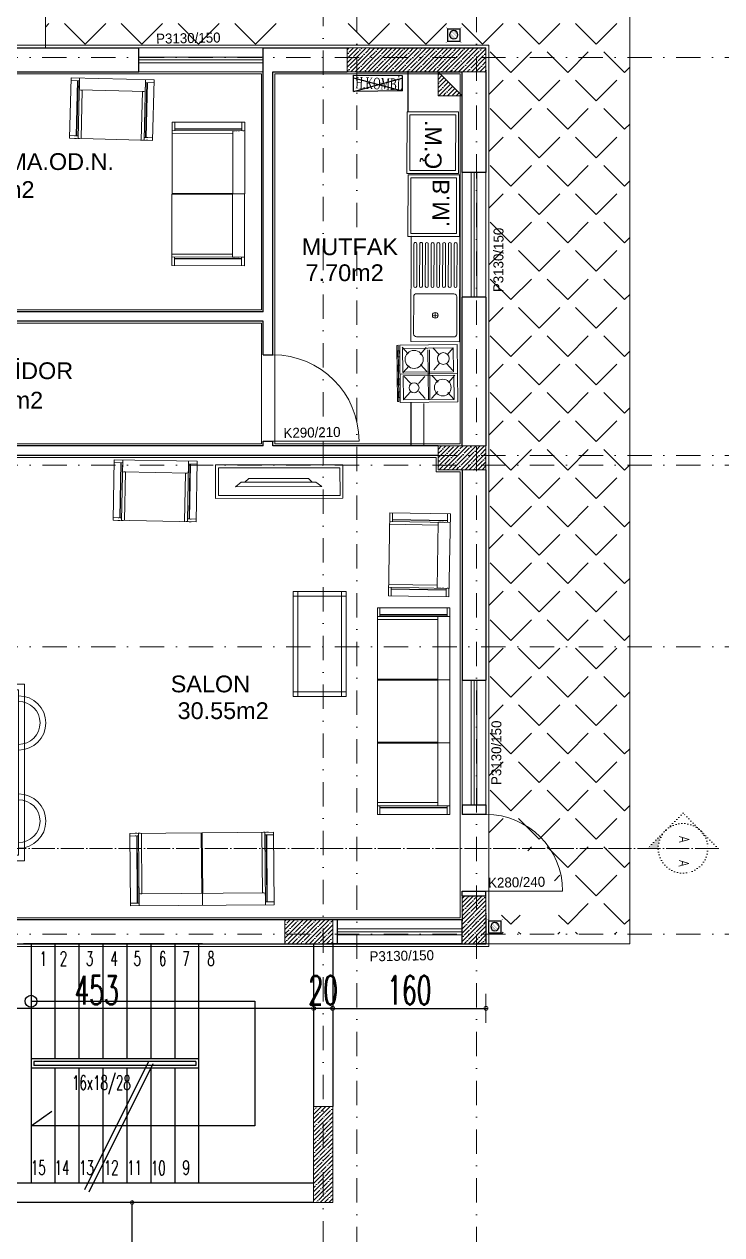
# Model space of a CAD drawing. Header units: millimetres. Extents: x -16104 to 67872, y -88009 to 12107.
# Drawn here: x 8957 to 9686, y -6873 to -5610 of the extents above; entities that cross this region are included whole.
import ezdxf
from ezdxf.enums import TextEntityAlignment as Align

# ---------------------------------------------------------------- set-up
doc = ezdxf.new("R2010")
doc.units = ezdxf.units.MM
for name, pattern in [('ACAD_ISO04W100', [30, 24, -3, 0, -3]), ('ACAD_ISO07W100', [3, 0, -3]), ('DASHDOTX2', [50.8, 25.4, -12.7, 0, -12.7])]:
    doc.linetypes.add(name, pattern=pattern)
doc.layers.get('0').update_dxf_attribs({"color": 241})
for name, color, linetype, lineweight in [('AKS', 1, 'ACAD_ISO07W100', 5), ('akslar', 144, 'Continuous', 20), ('baca', 46, 'Continuous', 5), ('bacas', 11, 'Continuous', 5), ('balkon', 6, 'Continuous', 5), ('duvar', 123, 'Continuous', 25), ('emsal&kolon', 1, 'Continuous', 5), ('kapı', 3, 'Continuous', 5), ('kolon', 1, 'Continuous', 5), ('merdiven', 4, 'Continuous', 25), ('OLCU', 54, 'Continuous', 13), ('PASEMCON', 2, 'Continuous', 9), ('pencere', 5, 'Continuous', 5), ('POZ', 36, 'Continuous', 18), ('SıVA', 40, 'Continuous', 9), ('tefriş', 30, 'Continuous', 5), ('ÖLÇÜ', 252, 'Continuous', 20)]:
    doc.layers.add(name, color=color, linetype=linetype, lineweight=lineweight)
doc.layers.add('tarama korıdor', color=33, linetype='Continuous')
doc.styles.add('DIM', font='Txttw.shx', dxfattribs={"width": 0.6})
doc.styles.add('DIMENSIONS', font='simplex', dxfattribs={"width": 0.8})
doc.styles.add('DIN', font='times.ttf', dxfattribs={"width": 0.6})
doc.styles.add('M2', font='stylu.ttf', dxfattribs={"height": 10})
doc.dimstyles.new('50', dxfattribs={"dimscale": 0, "dimtxt": 30, "dimasz": 1, "dimexe": 0, "dimexo": 2, "dimgap": 4, "dimtad": 1, "dimdec": 0, "dimzin": 0, "dimdsep": 46, "dimtxsty": 'DIM', "dimblk1": 'DOT', "dimblk2": 'DOT', "dimsah": 1, "dimcen": 1.5, "dimdle": 3, "dimse1": 1, "dimse2": 1, "dimclrd": 256, "dimclre": 9, "dimclrt": 256, "dimadec": 0, "dimazin": 0, "dimtfac": 0.24, "dimtdec": 0, "dimtix": 1, "dimtmove": 2, "dimatfit": 3, "dimldrblk": 'DOT', "dimfxl": 0, "dimtolj": 1, "dimtzin": 15, "dimarcsym": 0})
pattern_1 = [(45, (-4e-12, -17059.605), (-4.490128, 4.490128), []), (45, (4.49, -17059.605), (-4.490128, 4.490128), [7.9375, -1.5875, 0, -1.5875])]
pattern_2 = [(45, (0, -17059.605), (-4.490128, 4.490128), []), (45, (4.49, -17059.605), (-4.490128, 4.490128), [7.9375, -1.5875, 0, -1.5875])]

# ---------------------------------------------------------------- blocks, each defined once
blk = doc.blocks.new('ocak')
at = {"layer": 'tefriş', "linetype": 'Continuous'}
for p, q in [((16296.7, -4660.2), (16356.7, -4660.2)), ((16296.7, -4720.2), (16296.7, -4660.2)), ((16327.1, -4660.2), (16327.1, -4720.2)), ((16356.7, -4660.2), (16356.7, -4720.2)), ((16300.3, -4664.4), (16325.2, -4664.4)), ((16300.3, -4717.4), (16300.3, -4664.4)), ((16307.5, -4670.9), (16300.3, -4664.4)), ((16316.6, -4671.6), (16323.8, -4665.1)), ((16325.2, -4664.4), (16325.2, -4717.4)), ((16336, -4669.4), (16328.8, -4663)), ((16328.8, -4664), (16354.1, -4664)), ((16328.8, -4717), (16328.8, -4664)), ((16346.9, -4670.5), (16354.1, -4664)), ((16354.1, -4664), (16354.1, -4717)), ((16300, -4685.7), (16307.2, -4679.2)), ((16323, -4685), (16315.8, -4678.5)), ((16328.8, -4687.1), (16336, -4680.6)), ((16353, -4687.5), (16345.8, -4681)), ((16306.8, -4699), (16299.6, -4692.6)), ((16302.1, -4689.3), (16353.4, -4689.3)), ((16302.1, -4690.7), (16353.4, -4690.7)), ((16317.3, -4698.7), (16324.5, -4692.2)), ((16337.1, -4700.9), (16329.9, -4694.3)), ((16345.4, -4700.9), (16352.7, -4694.3)), ((16298.9, -4717.8), (16306.1, -4711.3)), ((16325.6, -4717.1), (16318.4, -4710.6)), ((16329.6, -4716), (16336.8, -4709.5)), ((16353, -4716), (16345.8, -4709.5)), ((16356.7, -4720.2), (16296.7, -4720.2)), ((16297, -4721.7), (16297, -4723.2)), ((16355.5, -4721.7), (16297, -4721.7)), ((16297, -4723.2), (16355.5, -4723.2)), ((16325.2, -4717.4), (16300.3, -4717.4)), ((16308.9, -4720.3), (16302.8, -4720.3)), ((16302.8, -4720.3), (16302.8, -4722.5)), ((16302.8, -4722.5), (16308.9, -4722.5)), ((16308.9, -4722.5), (16308.9, -4720.3)), ((16317.6, -4720.3), (16317.6, -4722.5)), ((16323.8, -4720.3), (16317.6, -4720.3)), ((16317.6, -4722.5), (16323.8, -4722.5)), ((16323.8, -4722.5), (16323.8, -4720.3)), ((16354.1, -4717), (16328.8, -4717)), ((16338.2, -4720.6), (16332.1, -4720.6)), ((16332.1, -4720.6), (16332.1, -4722.8)), ((16332.1, -4722.8), (16338.2, -4722.8)), ((16338.2, -4722.8), (16338.2, -4720.6)), ((16345.4, -4720.3), (16345.4, -4722.5)), ((16351.5, -4720.3), (16345.4, -4720.3)), ((16345.4, -4722.5), (16351.5, -4722.5)), ((16351.5, -4722.5), (16351.5, -4720.3)), ((16355.5, -4723.2), (16355.5, -4721.7))]:
    blk.add_line(p, q, dxfattribs=at).dxf.unprotected_set("ltscale", 0)
for centre, radius in [((16311.3, -4674.8), 6.15), ((16341.6, -4675.7), 8.68), ((16311.9, -4705.3), 9.47), ((16341.5, -4705.7), 5.22)]:
    blk.add_circle(centre, radius, dxfattribs=at).dxf.unprotected_set("ltscale", 0)
blk = doc.blocks.new('öu')
at = {"layer": 'tefriş'}
for points in [[(2091, -468.9), (2091, -404.7), (2037.2, -404.7), (2037.2, -468.9)], [(2088, -465.9), (2088, -407.7), (2040.2, -407.7), (2040.2, -465.9)]]:
    blk.add_lwpolyline(points, close=True, dxfattribs=at)
at = {"layer": 'tefriş', "insert": (2047.9, -459.4), "char_height": 17.5, "width": 1076.841, "attachment_point": 9, "rotation": 270}
blk.add_mtext('{\\fArial|b0|i0|c162|p34;B.M.}', dxfattribs=at)
blk = doc.blocks.new('nb')
at = {"layer": 'tefriş'}
for points in [[(2093.6, -356.3), (2093.6, -292.1), (2039.8, -292.1), (2039.8, -356.3)], [(2090.6, -353.3), (2090.6, -295.1), (2042.8, -295.1), (2042.8, -353.3)]]:
    blk.add_lwpolyline(points, close=True, dxfattribs=at)
at = {"layer": 'tefriş', "insert": (2053, -348), "char_height": 17.5, "width": 1076.841, "attachment_point": 9, "rotation": 270}
blk.add_mtext('{\\fArial|b0|i0|c162|p34;Ç.M.}', dxfattribs=at)
blk = doc.blocks.new('new block')
at = {"layer": 'tefriş'}
for p, q in [((1269.9, 5670.3), (1379.9, 5670.3)), ((1269.9, 5619.3), (1269.9, 5670.3)), ((1274.9, 5625.3), (1274.9, 5664.3)), ((1277.9, 5667.3), (1316.9, 5667.3)), ((1319.9, 5664.3), (1319.9, 5625.3)), ((1327.9, 5667.3), (1371.9, 5667.3)), ((1327.9, 5664.3), (1371.9, 5664.3)), ((1327.9, 5661.3), (1371.9, 5661.3)), ((1379.9, 5670.3), (1379.9, 5619.3)), ((1327.9, 5658.3), (1371.9, 5658.3)), ((1327.9, 5655.3), (1371.9, 5655.3)), ((1327.9, 5652.3), (1371.9, 5652.3)), ((1327.9, 5649.3), (1371.9, 5649.3)), ((1294.4, 5644.8), (1300.4, 5644.8)), ((1297.4, 5647.8), (1297.4, 5641.8)), ((1327.9, 5646.3), (1371.9, 5646.3)), ((1327.9, 5643.3), (1371.9, 5643.3)), ((1327.9, 5640.3), (1371.9, 5640.3)), ((1327.9, 5637.3), (1371.9, 5637.3)), ((1327.9, 5634.3), (1371.9, 5634.3)), ((1327.9, 5631.3), (1371.9, 5631.3)), ((1327.9, 5628.3), (1371.9, 5628.3)), ((1327.9, 5625.3), (1371.9, 5625.3)), ((1379.9, 5619.3), (1269.9, 5619.3)), ((1316.9, 5622.3), (1277.9, 5622.3)), ((1327.9, 5622.3), (1371.9, 5622.3))]:
    blk.add_line(p, q, dxfattribs=at)
blk.add_circle((1297.4, 5644.8), 3, dxfattribs=at)
for centre, radius, start, end in [((1277.9, 5664.3), 3, 90, 180), ((1316.9, 5664.3), 3, 0, 90), ((1327.9, 5665.8), 1.5, 90, 270), ((1327.9, 5659.8), 1.5, 90, 270), ((1371.9, 5665.8), 1.5, 270, 90), ((1371.9, 5659.8), 1.5, 270, 90), ((1327.9, 5653.8), 1.5, 90, 270), ((1327.9, 5647.8), 1.5, 90, 270), ((1371.9, 5653.8), 1.5, 270, 90), ((1371.9, 5647.8), 1.5, 270, 90), ((1327.9, 5641.8), 1.5, 90, 270), ((1327.9, 5635.8), 1.5, 90, 270), ((1371.9, 5641.8), 1.5, 270, 90), ((1371.9, 5635.8), 1.5, 270, 90), ((1277.9, 5625.3), 3, 180, 270), ((1316.9, 5625.3), 3, 270, 0), ((1327.9, 5629.8), 1.5, 90, 270), ((1327.9, 5623.8), 1.5, 90, 270), ((1371.9, 5629.8), 1.5, 270, 90), ((1371.9, 5623.8), 1.5, 270, 90)]:
    blk.add_arc(centre, radius, start, end, dxfattribs=at)
blk = doc.blocks.new('sec')
at = {"layer": 'bacas'}
for p, q in [((9731.1, -593.6), (9731.1, -669.3)), ((9731.1, -593.6), (9946.7, -593.6)), ((9731.1, -593.6), (9731.1, -669.3)), ((9736.4, -593.6), (9738.4, -593.6)), ((9736.4, -593.6), (9738.4, -593.6)), ((9739.6, -593.6), (9741.6, -593.6)), ((9739.6, -593.6), (9741.6, -593.6)), ((9740.1, -593.6), (9740.1, -669.3)), ((9740.4, -593.6), (9740.1, -593.6)), ((9740.1, -593.6), (9740.1, -669.3)), ((9740.4, -593.6), (9740.1, -593.6)), ((9743.1, -656.8), (9743.1, -593.6)), ((9743.1, -656.8), (9743.1, -593.6)), ((9797, -593.6), (9946.7, -593.6)), ((9805.6, -593.6), (9805.6, -656.8)), ((9805.6, -593.6), (9805.6, -656.8)), ((9806.1, -669.3), (9806.1, -593.6)), ((9806.1, -669.3), (9806.1, -593.6)), ((9806.6, -593.6), (9806.6, -656.8)), ((9806.6, -593.6), (9806.6, -656.8)), ((9872.4, -593.6), (9870.4, -593.6)), ((9872.4, -593.6), (9870.4, -593.6)), ((9871.2, -593.6), (9871.2, -656.8)), ((9871.6, -593.6), (9871.9, -593.6)), ((9871.6, -593.6), (9871.9, -593.6)), ((9871.9, -593.6), (9871.9, -669.3)), ((9872.2, -593.6), (9872.2, -656.8)), ((9875.6, -593.6), (9873.6, -593.6)), ((9875.6, -593.6), (9873.6, -593.6)), ((9934.3, -656.8), (9934.3, -593.6)), ((9937.8, -593.6), (9937.8, -669.3)), ((9946.8, -593.6), (9946.8, -669.3)), ((9946.8, -593.6), (9946.8, -669.3)), ((9740.1, -596.3), (9731.1, -596.3)), ((9740.1, -596.3), (9731.1, -596.3)), ((9737.1, -596.3), (9736.4, -596.3)), ((9737.1, -596.3), (9736.4, -596.3)), ((9738.1, -666.3), (9738.1, -596.3)), ((9738.1, -596.3), (9739.6, -596.3)), ((9738.1, -666.3), (9738.1, -596.3)), ((9738.1, -596.3), (9739.6, -596.3)), ((9738.4, -596.3), (9738.6, -596.3)), ((9738.4, -596.3), (9738.6, -596.3)), ((9738.6, -596.3), (9738.6, -666.3)), ((9738.6, -596.3), (9738.6, -666.3)), ((9937.7, -596.3), (9946.7, -596.3)), ((9937.7, -596.3), (9946.7, -596.3)), ((9939.3, -596.3), (9939.3, -666.3)), ((9939.3, -596.3), (9939.3, -666.3)), ((9939.8, -666.3), (9939.8, -596.3)), ((9939.8, -666.3), (9939.8, -596.3)), ((9740.1, -656.8), (9871.9, -656.8)), ((9740.1, -656.8), (9740.4, -656.8)), ((9740.1, -656.8), (9937.8, -656.8)), ((9740.1, -656.8), (9740.4, -656.8)), ((9741.6, -656.8), (9743.1, -656.8)), ((9741.6, -656.8), (9743.1, -656.8)), ((9870.4, -656.8), (9868.9, -656.8)), ((9870.4, -656.8), (9868.9, -656.8)), ((9871.9, -656.8), (9871.6, -656.8)), ((9871.9, -656.8), (9871.6, -656.8)), ((9731.1, -666.3), (9740.1, -666.3)), ((9731.1, -666.3), (9740.1, -666.3)), ((9946.8, -669.3), (9731.1, -669.3)), ((9740.1, -657.3), (9740.1, -657.1)), ((9740.1, -657.3), (9740.1, -657.1)), ((9740.1, -657.8), (9740.1, -657.6)), ((9740.1, -657.8), (9740.1, -657.6)), ((9740.1, -658.3), (9740.1, -658.1)), ((9740.1, -658.3), (9740.1, -658.1)), ((9740.1, -658.8), (9740.1, -658.6)), ((9740.1, -658.8), (9740.1, -658.6)), ((9740.1, -659.3), (9740.1, -659.1)), ((9740.1, -659.3), (9740.1, -659.1)), ((9740.1, -659.8), (9740.1, -659.6)), ((9740.1, -659.8), (9740.1, -659.6)), ((9740.1, -660.3), (9740.1, -660.1)), ((9740.1, -660.3), (9740.1, -660.1)), ((9740.1, -661.1), (9740.1, -660.6)), ((9740.1, -661.1), (9740.1, -660.6)), ((9740.1, -661.6), (9740.1, -661.3)), ((9740.1, -661.6), (9740.1, -661.3)), ((9740.1, -662.3), (9740.1, -662.1)), ((9740.1, -662.3), (9740.1, -662.1)), ((9740.1, -663.1), (9740.1, -662.8)), ((9740.1, -663.1), (9740.1, -662.8)), ((9740.1, -663.8), (9740.1, -663.6)), ((9740.1, -663.8), (9740.1, -663.6)), ((9740.1, -667.6), (9740.1, -667.3)), ((9740.1, -667.6), (9740.1, -667.3)), ((9740.1, -668.3), (9740.1, -668.1)), ((9740.1, -668.3), (9740.1, -668.1)), ((9946.8, -669.3), (9797.1, -669.3)), ((9871.9, -657.3), (9871.9, -657.1)), ((9871.9, -657.3), (9871.9, -657.1)), ((9871.9, -657.8), (9871.9, -657.6)), ((9871.9, -657.8), (9871.9, -657.6)), ((9871.9, -658.3), (9871.9, -658.1)), ((9871.9, -658.3), (9871.9, -658.1)), ((9871.9, -658.8), (9871.9, -658.6)), ((9871.9, -658.8), (9871.9, -658.6)), ((9871.9, -659.3), (9871.9, -659.1)), ((9871.9, -659.3), (9871.9, -659.1)), ((9871.9, -659.8), (9871.9, -659.6)), ((9871.9, -659.8), (9871.9, -659.6)), ((9871.9, -660.3), (9871.9, -660.1)), ((9871.9, -660.3), (9871.9, -660.1)), ((9871.9, -661.1), (9871.9, -660.6)), ((9871.9, -661.1), (9871.9, -660.6)), ((9871.9, -661.6), (9871.9, -661.3)), ((9871.9, -661.6), (9871.9, -661.3)), ((9871.9, -662.3), (9871.9, -662.1)), ((9871.9, -662.3), (9871.9, -662.1)), ((9871.9, -663.1), (9871.9, -662.8)), ((9871.9, -663.1), (9871.9, -662.8)), ((9871.9, -663.8), (9871.9, -663.6)), ((9871.9, -663.8), (9871.9, -663.6)), ((9871.9, -667.6), (9871.9, -667.3)), ((9871.9, -667.6), (9871.9, -667.3)), ((9871.9, -668.3), (9871.9, -668.1)), ((9871.9, -668.3), (9871.9, -668.1)), ((9946.8, -666.3), (9937.8, -666.3)), ((9946.8, -666.3), (9937.8, -666.3))]:
    blk.add_line(p, q, dxfattribs=at)
blk = doc.blocks.new('NEWBLOCK5')
at = {"layer": 'bacas'}
for p, q in [((1.47, -0.196), (0.373, -0.196)), ((0.373, -0.196), (0.373, -0.749)), ((0.373, -0.246), (1.47, -0.246)), ((0.423, -0.196), (0.423, -0.749)), ((1.42, -0.196), (1.42, -0.749)), ((1.47, -0.749), (1.47, -0.196)), ((1.47, -0.701), (0.373, -0.701)), ((0.373, -0.749), (1.47, -0.749))]:
    blk.add_line(p, q, dxfattribs=at)
blk = doc.blocks.new('tekli.')
at = {"layer": 'bacas'}
for p, q in [((43.4, 0), (-43.4, 0)), ((-43.4, 0), (-43.4, -63.2)), ((-38.2, 0), (-36.2, 0)), ((-34.9, 0), (-32.9, 0)), ((-34.2, 0), (-34.4, 0)), ((-34.4, 0), (-34.4, -63.2)), ((-31.4, -50.7), (-31.4, 0)), ((31.4, -50.7), (31.4, 0)), ((34.9, 0), (32.9, 0)), ((34.2, 0), (34.4, 0)), ((34.4, 0), (34.4, -63.2)), ((38.2, 0), (36.2, 0)), ((43.4, 0), (43.4, -63.2)), ((-34.4, -2.8), (-43.4, -2.8)), ((-37.4, -2.8), (-38.2, -2.8)), ((-36.4, -60.2), (-36.4, -2.8)), ((-36.4, -2.8), (-34.9, -2.8)), ((-36.2, -2.8), (-35.9, -2.8)), ((-35.9, -2.8), (-35.9, -60.2)), ((34.4, -2.8), (43.4, -2.8)), ((36.4, -2.8), (34.9, -2.8)), ((35.9, -2.8), (35.9, -60.2)), ((36.2, -2.8), (35.9, -2.8)), ((36.4, -60.2), (36.4, -2.8)), ((37.4, -2.8), (38.2, -2.8)), ((-43.4, -60.2), (-34.4, -60.2)), ((-43.4, -63.2), (43.4, -63.2)), ((34.4, -50.7), (-34.4, -50.7)), ((-34.4, -50.7), (-34.2, -50.7)), ((-34.4, -51.2), (-34.4, -50.9)), ((-34.4, -51.7), (-34.4, -51.4)), ((-34.4, -52.2), (-34.4, -51.9)), ((-34.4, -52.7), (-34.4, -52.4)), ((-34.4, -53.2), (-34.4, -52.9)), ((-34.4, -53.7), (-34.4, -53.4)), ((-34.4, -54.2), (-34.4, -53.9)), ((-34.4, -54.9), (-34.4, -54.4)), ((-34.4, -55.4), (-34.4, -55.2)), ((-34.4, -56.2), (-34.4, -55.9)), ((-34.4, -56.9), (-34.4, -56.7)), ((-34.4, -57.7), (-34.4, -57.4)), ((-34.4, -61.4), (-34.4, -61.2)), ((-34.4, -62.2), (-34.4, -61.9)), ((-32.9, -50.7), (-31.4, -50.7)), ((32.9, -50.7), (31.4, -50.7)), ((34.4, -50.7), (34.2, -50.7)), ((34.4, -51.2), (34.4, -50.9)), ((34.4, -51.7), (34.4, -51.4)), ((34.4, -52.2), (34.4, -51.9)), ((34.4, -52.7), (34.4, -52.4)), ((34.4, -53.2), (34.4, -52.9)), ((34.4, -53.7), (34.4, -53.4)), ((34.4, -54.2), (34.4, -53.9)), ((34.4, -54.9), (34.4, -54.4)), ((34.4, -55.4), (34.4, -55.2)), ((34.4, -56.2), (34.4, -55.9)), ((34.4, -56.9), (34.4, -56.7)), ((34.4, -57.7), (34.4, -57.4)), ((43.4, -60.2), (34.4, -60.2)), ((34.4, -61.4), (34.4, -61.2)), ((34.4, -62.2), (34.4, -61.9))]:
    blk.add_line(p, q, dxfattribs=at)
blk = doc.blocks.new('rb')
at = {"layer": 'tefriş'}
for points in [[(1548.4, 487.07), (1595.5, 487.07), (1595.5, 394.92), (1548.4, 394.92)], [(1551.4, 484.07), (1592.5, 484.07), (1592.5, 397.92), (1551.4, 397.92)]]:
    blk.add_lwpolyline(points, close=True, dxfattribs=at)
for centre, radius, start, end in [((1571.95, 484.07), 12.83, 0, 180), ((1571.95, 484.07), 9.83, 0, 180), ((1551.4, 466.84), 14.18, 90, 270), ((1592.5, 466.49), 13.72, 270, 90), ((1551.4, 466.84), 11.18, 90, 270), ((1592.5, 466.49), 10.72, 270, 90), ((1551.4, 415.62), 14.18, 90, 270), ((1551.4, 415.62), 11.18, 90, 270), ((1592.29, 413.54), 13.72, 270, 90), ((1592.29, 413.54), 10.72, 270, 90), ((1571.95, 397.92), 13.83, 180, 0), ((1571.95, 397.92), 10.83, 180, 0)]:
    blk.add_arc(centre, radius, start, end, dxfattribs=at)
blk = doc.blocks.new('DFG')
at = {"layer": 'tefriş'}
for points in [[(38169.2, -3228.8), (38169.1, -3095.8), (38204.1, -3095.8), (38204.2, -3228.8)], [(38172.2, -3225.8), (38172.1, -3098.8), (38201.1, -3098.8), (38201.2, -3225.8)], [(38187.3, -3200.7), (38187.3, -3122.7), (38192, -3116.7), (38192, -3206.7)]]:
    blk.add_lwpolyline(points, close=True, dxfattribs=at)
blk.add_lwpolyline([(38187.3, -3126.6), (38183.4, -3130.6), (38183.4, -3192.9), (38187.3, -3196.8)], dxfattribs=at)
blk = doc.blocks.new('NEWBLOCK4')
at = {"layer": 'bacas'}
for p, q in [((-0.851, 0.589), (-0.851, 2.087)), ((-0.093, 2.087), (-0.851, 2.087)), ((-0.821, 2.087), (-0.821, 1.997)), ((-0.121, 1.997), (-0.121, 2.087)), ((-0.121, 2.027), (-0.121, 2.034)), ((-0.093, 2.087), (-0.093, 0.589)), ((-0.093, 2.034), (-0.093, 2.014)), ((-0.093, 1.997), (-0.851, 1.997)), ((-0.841, 1.997), (-0.838, 1.997)), ((-0.833, 1.997), (-0.831, 1.997)), ((-0.821, 2.017), (-0.121, 2.017)), ((-0.121, 2.012), (-0.821, 2.012)), ((-0.796, 1.997), (-0.793, 1.997)), ((-0.788, 1.997), (-0.786, 1.997)), ((-0.781, 1.997), (-0.778, 1.997)), ((-0.773, 1.997), (-0.771, 1.997)), ((-0.768, 1.997), (-0.763, 1.997)), ((-0.761, 1.997), (-0.758, 1.997)), ((-0.756, 1.997), (-0.753, 1.997)), ((-0.751, 1.997), (-0.748, 1.997)), ((-0.746, 1.997), (-0.743, 1.997)), ((-0.741, 1.997), (-0.738, 1.997)), ((-0.736, 1.997), (-0.733, 1.997)), ((-0.731, 1.997), (-0.728, 1.997)), ((-0.726, 1.997), (-0.726, 0.679)), ((-0.726, 1.997), (-0.726, 1.994)), ((-0.726, 1.982), (-0.726, 1.967)), ((-0.726, 1.967), (-0.093, 1.967)), ((-0.121, 2.017), (-0.121, 2.002)), ((-0.121, 2.014), (-0.121, 2.012)), ((-0.093, 2.002), (-0.093, 1.982)), ((-0.093, 1.994), (-0.093, 1.997)), ((-0.851, 1.337), (-0.093, 1.337)), ((-0.093, 1.343), (-0.726, 1.343)), ((-0.093, 1.332), (-0.726, 1.332)), ((-0.093, 0.679), (-0.851, 0.679)), ((-0.841, 0.679), (-0.838, 0.679)), ((-0.833, 0.679), (-0.831, 0.679)), ((-0.821, 0.589), (-0.821, 0.679)), ((-0.121, 0.664), (-0.821, 0.664)), ((-0.821, 0.659), (-0.121, 0.659)), ((-0.796, 0.679), (-0.793, 0.679)), ((-0.788, 0.679), (-0.786, 0.679)), ((-0.781, 0.679), (-0.778, 0.679)), ((-0.773, 0.679), (-0.771, 0.679)), ((-0.768, 0.679), (-0.763, 0.679)), ((-0.761, 0.679), (-0.758, 0.679)), ((-0.756, 0.679), (-0.753, 0.679)), ((-0.751, 0.679), (-0.748, 0.679)), ((-0.746, 0.679), (-0.743, 0.679)), ((-0.741, 0.679), (-0.738, 0.679)), ((-0.736, 0.679), (-0.733, 0.679)), ((-0.731, 0.679), (-0.728, 0.679)), ((-0.726, 0.694), (-0.726, 0.709)), ((-0.726, 0.709), (-0.093, 0.709)), ((-0.726, 0.679), (-0.726, 0.682)), ((-0.121, 0.679), (-0.121, 0.589)), ((-0.121, 0.659), (-0.121, 0.674)), ((-0.121, 0.662), (-0.121, 0.664)), ((-0.121, 0.649), (-0.121, 0.642)), ((-0.093, 0.674), (-0.093, 0.694)), ((-0.093, 0.682), (-0.093, 0.679)), ((-0.093, 0.642), (-0.093, 0.662)), ((-0.093, 0.589), (-0.851, 0.589))]:
    blk.add_line(p, q, dxfattribs=at)
blk = doc.blocks.new('A$C412C2498')
at = {"color": 5, "const_width": 0.6}
for points in [[(3.6, 24.3), (0.2, 27)], [(23.8, 24.3), (27.3, 27)], [(3.6, 3), (0.2, 0.2)], [(23.8, 3), (27.3, 0.2)]]:
    blk.add_lwpolyline(points, dxfattribs=at)
at = {"color": 5}
blk.add_lwpolyline([(23.8, 24.3), (3.6, 24.3), (3.6, 3), (23.8, 3)], close=True, dxfattribs=at)
at = {"const_width": 0.1}
for points in [[(6.7, 12.2), (14.6, 20.2)], [(6.8, 14.5), (12.4, 20.1)], [(7.1, 10.4), (16.4, 19.7)], [(7.9, 9.1), (17.8, 19)], [(8.8, 8), (18.9, 18.1)], [(10, 7.1), (19.8, 16.9)], [(11.3, 6.4), (20.4, 15.6)], [(13, 6), (20.8, 13.8)], [(14.8, 6.1), (20.8, 12.1)], [(17.4, 7), (19.8, 9.4)]]:
    blk.add_lwpolyline(points, dxfattribs=at)
blk.add_circle((13.7, 13.1), 7.12)
blk = doc.blocks.new('A$C5E2C1EC0')
at = {"xscale": 0.6105719971092185, "yscale": 0.6105719971092185, "zscale": 0.6105719971092185}
blk.add_blockref('A$C412C2498', (0, 0), dxfattribs=at)
blk = doc.blocks.new('ae')
at = {"layer": 'duvar'}
for p, q in [((75773.5, -20952.2), (75824.9, -20963.2)), ((75774.1, -20966.6), (75824.3, -20949.9))]:
    blk.add_line(p, q, dxfattribs=at)
blk.add_lwpolyline([(75773.3, -20949.6), (75824.1, -20947.3), (75824.9, -20963.2), (75774.1, -20966.6)], close=True, dxfattribs=at)
at = {"layer": 'PASEMCON', "color": 7, "style": 'DIN', "width": 0.6}
blk.add_text('H.KOMBİ.', height=12, rotation=0.6644, dxfattribs=at).set_placement((75775.8, -20963.2))
blk = doc.blocks.new('DOT')
for p, q in [((0, 15), (0, -15)), ((-2, 0), (0, 0)), ((2, 0), (0, 0))]:
    blk.add_line(p, q)
blk.add_circle((0, 0), 2)
blk = doc.blocks.new('*D8246')
at = {"layer": 'Defpoints', "color": 0, "transparency": 16777216}
for p in [(9279.6, -6637), (9439.6, -6637), (9439.6, -6637)]:
    blk.add_point(p, dxfattribs=at)
at = {"layer": 'OLCU', "lineweight": -2, "transparency": 16777216}
blk.add_line((9280.6, -6637), (9438.6, -6637), dxfattribs=at)
at = {"layer": 'OLCU', "lineweight": -2, "transparency": 16777216, "rotation": 180}
blk.add_blockref('DOT', (9279.6, -6637), dxfattribs=at)
at = {"layer": 'OLCU', "lineweight": -2, "transparency": 16777216}
blk.add_blockref('DOT', (9439.6, -6637), dxfattribs=at)
at = {"layer": 'OLCU', "transparency": 16777216, "insert": (9359.6, -6618), "char_height": 30, "attachment_point": 5, "style": 'DIM'}
blk.add_mtext('\\A1;160', dxfattribs=at)
blk = doc.blocks.new('*D8332')
at = {"layer": 'Defpoints', "color": 0, "transparency": 16777216}
for p in [(8841.6, -6839.6), (9070.2, -6839.6), (8841.6, -7444.1)]:
    blk.add_point(p, dxfattribs=at)
at = {"layer": 'OLCU', "lineweight": -2, "transparency": 16777216}
blk.add_line((9070.2, -7443.1), (9070.2, -6840.6), dxfattribs=at)
for p, rotation in [((9070.2, -6839.6), 90), ((9070.2, -7444.1), 270)]:
    blk.add_blockref('DOT', p, dxfattribs=dict(at, rotation=rotation))
at = {"layer": 'OLCU', "transparency": 16777216, "insert": (9051.2, -7141.8), "char_height": 30, "attachment_point": 5, "rotation": 90, "style": 'DIM'}
blk.add_mtext('\\A1;605', dxfattribs=at)
blk = doc.blocks.new('*D8268')
at = {"layer": 'Defpoints', "color": 0, "transparency": 16777216}
for p in [(9259.6, -6637), (9259.6, -6637), (9279.6, -6637)]:
    blk.add_point(p, dxfattribs=at)
at = {"layer": 'OLCU', "lineweight": -2, "transparency": 16777216}
for p, q in [((9258.6, -6637), (9257.6, -6637)), ((9279.6, -6637), (9259.6, -6637)), ((9280.6, -6637), (9281.6, -6637))]:
    blk.add_line(p, q, dxfattribs=at)
blk.add_blockref('DOT', (9259.6, -6637), dxfattribs=at)
at = {"layer": 'OLCU', "lineweight": -2, "transparency": 16777216, "rotation": 180}
blk.add_blockref('DOT', (9279.6, -6637), dxfattribs=at)
at = {"layer": 'OLCU', "transparency": 16777216, "insert": (9269.6, -6618), "char_height": 30, "attachment_point": 5, "style": 'DIM'}
blk.add_mtext('\\A1;20', dxfattribs=at)
blk = doc.blocks.new('*D8269')
at = {"layer": 'Defpoints', "color": 0, "transparency": 16777216}
for p in [(8806.6, -6637), (8806.6, -6637), (9259.6, -6637)]:
    blk.add_point(p, dxfattribs=at)
at = {"layer": 'OLCU', "lineweight": -2, "transparency": 16777216}
blk.add_line((9258.6, -6637), (8807.6, -6637), dxfattribs=at)
at = {"layer": 'OLCU', "lineweight": -2, "transparency": 16777216, "rotation": 180}
blk.add_blockref('DOT', (8806.6, -6637), dxfattribs=at)
at = {"layer": 'OLCU', "lineweight": -2, "transparency": 16777216}
blk.add_blockref('DOT', (9259.6, -6637), dxfattribs=at)
at = {"layer": 'OLCU', "transparency": 16777216, "insert": (9033.1, -6618), "char_height": 30, "attachment_point": 5, "style": 'DIM'}
blk.add_mtext('\\A1;453', dxfattribs=at)

msp = doc.modelspace()

# ---------------------------------------------------------------- hatches: boundary and pattern name
h = msp.add_hatch()
h.set_pattern_fill('ANSI35,_O', color=256)
h.set_pattern_definition(pattern_1)
h.paths.add_polyline_path([(9304.6, -5634.6), (9294.6, -5634.6), (9294.6, -5644.6), (9304.6, -5644.6)])
h.paths.add_polyline_path([(9304.6, -5644.6), (9294.6, -5644.6), (9294.6, -5659.6), (9304.6, -5659.6)])
h.paths.add_polyline_path([(9439.6, -5644.6), (9304.6, -5644.6), (9304.6, -5659.6), (9439.6, -5659.6)])
h.paths.add_polyline_path([(9439.6, -5634.6), (9304.6, -5634.6), (9304.6, -5644.6), (9439.6, -5644.6)])
h = msp.add_hatch()
h.set_pattern_fill('ANSI35,_O', color=256)
h.set_pattern_definition(pattern_1)
h.paths.add_polyline_path([(9439.6, -6049.9), (9429.6, -6049.9), (9429.6, -6059.9), (9439.6, -6059.9)])
h.paths.add_polyline_path([(9439.6, -6059.9), (9429.6, -6059.9), (9429.6, -6069.9), (9439.6, -6069.9)])
h.paths.add_polyline_path([(9439.6, -6069.9), (9429.6, -6069.9), (9429.6, -6074.9), (9439.6, -6074.9)])
h.paths.add_polyline_path([(9429.6, -6049.9), (9389.6, -6049.9), (9389.6, -6059.9), (9429.6, -6059.9)])
h.paths.add_polyline_path([(9429.6, -6059.9), (9389.6, -6059.9), (9389.6, -6069.9), (9429.6, -6069.9)])
h.paths.add_polyline_path([(9429.6, -6069.9), (9389.6, -6069.9), (9389.6, -6074.9), (9429.6, -6074.9)])
h = msp.add_hatch()
h.set_pattern_fill('ANSI35,_O', color=256)
h.set_pattern_definition(pattern_1)
h.paths.add_polyline_path([(9439.6, -6519.6), (9414.6, -6519.6), (9414.6, -6559.6), (9439.6, -6559.6)])
h.paths.add_polyline_path([(9439.6, -6559.6), (9414.6, -6559.6), (9414.6, -6569.6), (9439.6, -6569.6)])
at = {"layer": 'AKS'}
msp.add_hatch(color=1, dxfattribs=at).paths.add_polyline_path([(9608.6, -6469.7), (9627.1, -6451.5, 0.198912), (9619.3, -6469.8)])
msp.add_hatch(color=1, dxfattribs=at).paths.add_polyline_path([(9608.6, -6469.7), (9627.1, -6451.5, 0.198912), (9619.3, -6469.8)])
at = {"layer": 'duvar'}
h = msp.add_hatch(dxfattribs=at)
h.set_pattern_fill('ANSI35,_O', color=256)
h.set_pattern_definition(pattern_2)
h.paths.add_polyline_path([(9391.6, -5661.6), (9389.6, -5661.6), (9389.6, -5684.6), (9412.6, -5684.6), (9412.6, -5682.6)])
h.paths.add_polyline_path([(9389.6, -5659.6), (9389.6, -5661.6), (9391.6, -5661.6)])
h.paths.add_polyline_path([(9412.6, -5682.6), (9412.6, -5684.6), (9414.6, -5684.6)])
at = {"layer": 'kolon'}
h = msp.add_hatch(dxfattribs=at)
h.set_pattern_fill('ANSI35,_O', color=256)
h.set_pattern_definition(pattern_2)
h.paths.add_polyline_path([(9229.6, -6544.6), (9229.6, -6559.6), (9269.6, -6559.6), (9269.6, -6544.6)])
h.paths.add_polyline_path([(9229.6, -6559.6), (9229.6, -6569.6), (9269.6, -6569.6), (9269.6, -6559.6)])
h.paths.add_polyline_path([(9269.6, -6559.6), (9269.6, -6569.6), (9279.6, -6569.6), (9279.6, -6559.6)])
h.paths.add_polyline_path([(9269.6, -6544.6), (9269.6, -6559.6), (9279.6, -6559.6), (9279.6, -6544.6)])
h = msp.add_hatch(dxfattribs=at)
h.set_pattern_fill('ANSI35,_O', color=256)
h.set_pattern_definition([(45, (-3602.555, -17059.605), (-4.490128, 4.490128), []), (45, (-3598.065, -17059.605), (-4.490128, 4.490128), [7.9375, -1.5875, 0, -1.5875])])
h.paths.add_polyline_path([(9279.6, -6739.6), (9259.6, -6739.6), (9259.6, -6839.6), (9279.6, -6839.6)])
at = {"layer": 'ÖLÇÜ'}
h = msp.add_hatch(dxfattribs=at)
h.set_pattern_fill('ANGLE,_O', color=256, scale=6, angle=45)
h.set_pattern_definition([(45, (-3603.393, 0), (-29.63485, 29.63485), [30.48, -11.43]), (135, (-3603.393, 0), (-29.63485, -29.63485), [30.48, -11.43])])
h.paths.add_polyline_path([(9304.6, -5484.6), (8979.6, -5484.6), (8979.6, -5631.6), (9234.6, -5631.6), (9234.6, -5574.6, -0.399638), (9294.5, -5631.6), (9304.6, -5631.6)])
h.paths.add_polyline_path([(9429.6, -5484.6), (9304.6, -5484.6), (9304.6, -5631.6), (9429.6, -5631.6)])
h.paths.add_polyline_path([(9589.6, -5484.6), (9429.6, -5484.6), (9429.6, -5631.6), (9442.6, -5631.6), (9442.6, -5644.6), (9589.6, -5644.6)])
h.paths.add_polyline_path([(9589.6, -5858.5), (9589.6, -5644.6), (9442.6, -5644.6), (9442.6, -6059.9), (9589.6, -6059.9)])
h.paths.add_polyline_path([(9589.6, -6059.9), (9442.6, -6059.9), (9442.6, -6099.9), (9589.6, -6099.9)])
h.paths.add_polyline_path([(9589.6, -6099.9), (9442.6, -6099.9), (9442.6, -6279.6), (9589.6, -6279.6)])
h.paths.add_polyline_path([(9589.6, -6470.2), (9479.5, -6470.2, -0.268211), (9519.6, -6539.6), (9442.6, -6539.6), (9442.6, -6559.6), (9589.6, -6559.6)])
h.paths.add_polyline_path([(9589.6, -6279.6), (9442.6, -6279.6), (9442.6, -6459.6, -0.121877), (9479.5, -6470.2), (9589.6, -6470.2)])
h.paths.add_polyline_path([(9367.4, -5581.3), (9455.4, -5581.3), (9455.4, -5611.1), (9367.4, -5611.1)], flags=9)
h.paths.add_polyline_path([(9366.5, -5543.2), (9455, -5543.2), (9455, -5570.1), (9366.5, -5570.1)], flags=9)
h.paths.add_polyline_path([(9462, -5892.5), (9462.2, -5802), (9444.5, -5801.9), (9444.2, -5892.4)], flags=24)
h.paths.add_polyline_path([(9459.8, -6406.8), (9460.1, -6316.3), (9442.3, -6316.3), (9442.1, -6406.8)], flags=9)

# ---------------------------------------------------------------- linework, layer by layer
for p, q in [((8806.6, -6569.6), (9439.6, -6569.6)), ((9439.6, -6569.6), (9429.6, -6569.6))]:
    msp.add_line(p, q)
at = {"layer": 'AKS', "color": 1, "linetype": 'ACAD_ISO07W100'}
for p, q in [((9645.5, -6433.3), (9608.6, -6469.7)), ((9681.9, -6470.2), (9645.5, -6433.3))]:
    msp.add_line(p, q, dxfattribs=at)
at = {"layer": 'AKS', "color": 1, "linetype": 'ACAD_ISO04W100'}
msp.add_line((9681.9, -6470.2), (7123.1, -6470.2), dxfattribs=at)
at = {"layer": 'AKS', "color": 1, "linetype": 'ACAD_ISO07W100'}
msp.add_circle((9645.3, -6470), 25.9, dxfattribs=at)
at = {"layer": 'akslar', "linetype": 'DASHDOTX2'}
for p, q in [((9269.6, -5128.4), (9269.6, -7949.3)), ((9304.6, -5134.6), (9304.6, -7944.1)), ((9429.6, -5134.6), (9429.6, -7944.1)), ((6889.5, -5644.6), (9939.5, -5644.6)), ((6889.6, -6059.9), (9939.6, -6059.9)), ((6889.6, -6069.9), (9939.6, -6069.9)), ((6889.6, -6259.6), (9939.6, -6259.6)), ((6889.6, -6559.6), (9939.6, -6559.6))]:
    msp.add_line(p, q, dxfattribs=at)
at = {"layer": 'baca'}
msp.add_lwpolyline([(9389.6, -5659.6), (9414.6, -5659.6), (9414.6, -5684.6), (9389.6, -5684.6), (9389.6, -5659.6), (9414.6, -5684.6)], dxfattribs=at)
at = {"layer": 'balkon'}
for p, q in [((8979.6, -5634.6), (8979.6, -5484.6)), ((9589.6, -5858.5), (9589.6, -5484.6)), ((9589.6, -5858.5), (9589.6, -6569.6)), ((9439.6, -6569.6), (9589.6, -6569.6))]:
    msp.add_line(p, q, dxfattribs=at)
at = {"layer": 'duvar'}
for p, q in [((8924.6, -5634.6), (9077.1, -5634.6)), ((8924.6, -5634.6), (9077.1, -5634.6)), ((9077.1, -5659.6), (9077.1, -5634.6)), ((9207.1, -5634.6), (9234.6, -5634.6)), ((9207.1, -5659.6), (9207.1, -5634.6)), ((9234.6, -5634.6), (9294.6, -5634.6)), ((9319.6, -5634.6), (9439.6, -5634.6)), ((8924.6, -5659.6), (8989.6, -5659.6)), ((8989.6, -5659.6), (9077.1, -5659.6)), ((9207.1, -5789.7), (9207.1, -5659.6)), ((9207.1, -5909.9), (9207.1, -5659.6)), ((9217.1, -5954.9), (9217.1, -5659.6)), ((9217.1, -5659.6), (9234.6, -5659.6)), ((9217.1, -5659.6), (9294.6, -5659.6)), ((9304.6, -5659.6), (9414.6, -5659.6)), ((9358.3, -5701.3), (9358.3, -5659.6)), ((9414.6, -5764.7), (9414.6, -5659.6)), ((9439.6, -5659.6), (9439.6, -5764.7)), ((9439.6, -5764.7), (9414.6, -5764.7)), ((9414.6, -6049.9), (9414.6, -5894.7)), ((9439.6, -5894.7), (9414.6, -5894.7)), ((9439.6, -5894.7), (9439.6, -6049.9)), ((9207.1, -5909.9), (8874.6, -5909.9)), ((8994.6, -5909.9), (8874.6, -5909.9)), ((8994.6, -5909.9), (8989.6, -5909.9)), ((9207.1, -5919.9), (8874.6, -5919.9)), ((8994.6, -5919.9), (8874.6, -5919.9)), ((9207.1, -5954.9), (9207.1, -5919.9)), ((9207.1, -5954.9), (9217.1, -5954.9)), ((9361.1, -6004.5), (9361.1, -6049.9)), ((9207.1, -6049.9), (8904.6, -6049.9)), ((9207.1, -6049.9), (9207.1, -6044.9)), ((9207.1, -6049.9), (9207.1, -6044.9)), ((9207.1, -6044.9), (9217.1, -6044.9)), ((9217.1, -6049.9), (9217.1, -6044.9)), ((9217.1, -6049.9), (9217.1, -6044.9)), ((9294.6, -6049.9), (9217.1, -6049.9)), ((9234.6, -6049.9), (9217.1, -6049.9)), ((9389.6, -6049.9), (9244.6, -6049.9)), ((9389.6, -6059.9), (8904.6, -6059.9)), ((9414.6, -6074.9), (9414.6, -6294.6)), ((9439.6, -6074.9), (9439.6, -6294.6)), ((9414.6, -6294.6), (9439.6, -6294.6)), ((9414.6, -6424.6), (9414.6, -6434.6)), ((9414.6, -6424.6), (9439.6, -6424.6)), ((9439.6, -6424.6), (9439.6, -6434.6)), ((9439.6, -6434.6), (9414.6, -6434.6)), ((9414.6, -6514.6), (9439.6, -6514.6)), ((9414.6, -6514.6), (9439.6, -6514.6)), ((9414.6, -6519.6), (9414.6, -6514.6)), ((9414.6, -6519.6), (9439.6, -6519.6)), ((9439.6, -6519.6), (9439.6, -6514.6)), ((9273.6, -6544.6), (8814.6, -6544.6)), ((9414.6, -6544.6), (9273.6, -6544.6)), ((9284.6, -6569.6), (9284.6, -6544.6)), ((9414.6, -6539.6), (9414.6, -6544.6)), ((9414.6, -6569.6), (9414.6, -6544.6)), ((9439.6, -6539.6), (9439.6, -6569.6)), ((9143.6, -6569.6), (8956.6, -6569.6)), ((9259.6, -6569.6), (9259.6, -6739.6)), ((9414.6, -6569.6), (9273.6, -6569.6)), ((9279.6, -6569.6), (9279.6, -6739.6)), ((8964.6, -6629.6), (9198.3, -6629.6)), ((9198.3, -6629.6), (9198.3, -6759.6)), ((8964.6, -6689.6), (8964.6, -6699.6)), ((9087.4, -6692.5), (9020.6, -6826.5)), ((9091.9, -6694.8), (9025.1, -6828.7)), ((9139.6, -6689.6), (9139.6, -6699.6)), ((8964.6, -6759.6), (8986.2, -6744.4)), ((9198.3, -6759.6), (8964.6, -6759.6)), ((9259.6, -6819.6), (8935.6, -6819.6)), ((9259.6, -6819.6), (9239.6, -6819.6)), ((9259.6, -6839.6), (8935.6, -6839.6))]:
    msp.add_line(p, q, dxfattribs=at)
msp.add_circle((8964.6, -6629.6), 6.21, dxfattribs=at)
at = {"layer": 'emsal&kolon'}
for points in [[(9294.6, -5634.6), (9294.6, -5659.6), (9439.6, -5659.6), (9439.6, -5634.6), (9294.6, -5634.6)], [(9294.6, -5634.6), (9294.6, -5659.6), (9439.6, -5659.6), (9439.6, -5634.6), (9294.6, -5634.6)], [(9294.6, -5634.6), (9294.6, -5659.6), (9439.6, -5659.6), (9439.6, -5634.6), (9294.6, -5634.6)], [(9389.6, -6074.9), (9389.6, -6049.9), (9439.6, -6049.9), (9439.6, -6074.9), (9389.6, -6074.9)], [(9439.6, -6569.6), (9414.6, -6569.6), (9414.6, -6519.6), (9439.6, -6519.6), (9439.6, -6569.6)], [(9439.6, -6569.6), (9414.6, -6569.6), (9414.6, -6519.6), (9439.6, -6519.6), (9439.6, -6569.6)], [(9229.6, -6569.6), (9229.6, -6544.6), (9279.6, -6544.6), (9279.6, -6569.6), (9229.6, -6569.6)], [(9259.6, -6739.6), (9279.6, -6739.6), (9279.6, -6839.6), (9259.6, -6839.6), (9259.6, -6739.6)]]:
    msp.add_lwpolyline(points, dxfattribs=at)
at = {"layer": 'kapı'}
for p, q in [((9217.1, -6044.9), (9307.1, -6044.9)), ((9439.6, -6514.6), (9519.6, -6514.6))]:
    msp.add_line(p, q, dxfattribs=at)
for centre, radius in [((9217.1, -6044.9), 90), ((9439.6, -6514.6), 80)]:
    msp.add_arc(centre, radius, 0, 90, dxfattribs=at)
at = {"layer": 'merdiven'}
for p, q in [((8964.6, -6569.6), (8964.6, -6689.6)), ((8989.6, -6569.6), (8989.6, -6689.6)), ((9014.6, -6569.6), (9014.6, -6689.6)), ((9039.6, -6569.6), (9039.6, -6689.6)), ((9064.6, -6569.6), (9064.6, -6689.6)), ((9089.6, -6569.6), (9089.6, -6689.6)), ((9114.6, -6569.6), (9114.6, -6689.6)), ((9139.6, -6569.6), (9139.6, -6689.6)), ((9139.6, -6689.6), (8964.6, -6689.6)), ((9136.6, -6692.6), (8967.6, -6692.6)), ((8967.6, -6692.6), (8967.6, -6696.6)), ((9136.6, -6696.6), (8967.6, -6696.6)), ((9136.6, -6692.6), (9136.6, -6696.6)), ((9139.6, -6699.6), (8964.6, -6699.6)), ((8964.6, -6699.6), (8964.6, -6819.6)), ((8989.6, -6699.6), (8989.6, -6819.6)), ((9014.6, -6699.6), (9014.6, -6819.6)), ((9039.6, -6699.6), (9039.6, -6819.6)), ((9064.6, -6699.6), (9064.6, -6819.6)), ((9089.6, -6699.6), (9089.6, -6819.6)), ((9114.6, -6699.6), (9114.6, -6819.6)), ((9139.6, -6699.6), (9139.6, -6819.6))]:
    msp.add_line(p, q, dxfattribs=at)
at = {"layer": 'pencere'}
for p, q in [((9077.1, -5634.6), (9207.1, -5634.6)), ((9077.1, -5634.6), (9207.1, -5634.6)), ((9077.1, -5644.1), (9207.1, -5644.1)), ((9077.1, -5647.1), (9207.1, -5647.1)), ((9077.1, -5650.1), (9207.1, -5650.1)), ((9077.1, -5659.6), (9207.1, -5659.6)), ((9414.6, -5894.7), (9414.6, -5764.7)), ((9424.1, -5894.7), (9424.1, -5764.7)), ((9427.1, -5894.7), (9427.1, -5764.7)), ((9430.1, -5894.7), (9430.1, -5764.7)), ((9439.6, -5764.7), (9439.6, -5894.7)), ((9374.6, -6049.9), (9374.7, -6005.6)), ((9414.6, -6424.6), (9414.6, -6294.6)), ((9424.1, -6424.6), (9424.1, -6294.6)), ((9427.1, -6424.6), (9427.1, -6294.6)), ((9430.1, -6424.6), (9430.1, -6294.6)), ((9439.6, -6294.6), (9439.6, -6424.6)), ((9284.6, -6544.6), (9414.6, -6544.6)), ((9284.6, -6554.1), (9414.6, -6554.1)), ((9284.6, -6557.1), (9414.6, -6557.1)), ((9143.6, -6569.6), (9273.6, -6569.6)), ((9284.6, -6560.1), (9414.6, -6560.1))]:
    msp.add_line(p, q, dxfattribs=at)
at = {"layer": 'SıVA'}
for points in [[(7386.6, -5631.6), (9442.6, -5631.6), (9442.6, -6572.6), (8809.6, -6572.6), (8809.6, -7211.1), (8844.6, -7211.1), (8844.6, -7447.1), (8018.6, -7447.1), (8018.6, -6716.6), (8186.6, -6716.6), (8186.6, -6572.6), (7386.6, -6572.6)], [(8756.6, -5907.9), (9205.1, -5907.9), (9205.1, -5661.6), (8756.6, -5661.6)], [(9219.1, -6047.9), (9412.6, -6047.9), (9412.6, -5661.6), (9219.1, -5661.6)], [(8631.6, -5921.9), (8784.6, -5921.9), (8874.6, -5921.9), (9205.1, -5921.9), (9205.1, -6047.9), (8904.6, -6047.9), (8797.6, -6047.9), (8797.6, -6247.6), (8671.6, -6247.6), (8671.6, -6184.9), (8671.6, -6087.9), (8631.6, -6087.9), (8631.6, -6004.9)], [(9387.6, -6061.9), (8811.6, -6061.9), (8811.6, -6267.6), (8816.6, -6267.6), (8816.6, -6321.6), (8811.6, -6321.6), (8811.6, -6517.6), (8816.6, -6517.6), (8816.6, -6542.6), (9412.6, -6542.6), (9412.6, -6459.6), (9412.6, -6076.9), (9387.6, -6076.9)]]:
    msp.add_lwpolyline(points, close=True, dxfattribs=at)

# ---------------------------------------------------------------- block references
at = {"ltscale": 50, "xscale": -1, "rotation": 180}
for p in [(9397.6, -5612.9), (9440.5, -6543.7)]:
    msp.add_blockref('A$C5E2C1EC0', p, dxfattribs=at)
at = {"layer": 'duvar', "xscale": -1, "rotation": 90}
msp.add_blockref('sec', (8732.6, 3512.1), dxfattribs=at)
at = {"layer": 'pencere', "xscale": -1}
for name, p, rotation in [('nb', (7316.8, -6054), 179.8998813757559), ('öu', (11449.5, -5364), 359.9547240065519)]:
    msp.add_blockref(name, p, dxfattribs=dict(at, rotation=rotation))
at = {"layer": 'pencere', "xscale": -2, "yscale": 2, "zscale": 2}
msp.add_blockref('rb', (12054.5, -7272.8), dxfattribs=at)
at = {"layer": 'SıVA', "rotation": 357.0123498836845}
msp.add_blockref('ae', (-65277.1, 19207.4), dxfattribs=at)
at = {"layer": 'tarama korıdor', "xscale": -1, "rotation": 90.05863096563324}
msp.add_blockref('DFG', (6022.3, 32096.2), dxfattribs=at)
at = {"layer": 'tefriş', "xscale": -1}
for p, rotation in [((9048.2, -5730), 178.5803692732852), ((9093.6, -6128.4), 178.9850771958462), ((9338.5, -6163.1), 88.98507719584731)]:
    msp.add_blockref('tekli.', p, dxfattribs=dict(at, rotation=rotation))
at = {"layer": 'tefriş'}
for name, p, xscale, yscale, zscale, rotation in [('NEWBLOCK4', (9102.8, -5653), 100.000000000001, 100.000000000001, 100.000000000001, 179.8574960225608), ('NEWBLOCK5', (9313.3, -6348.9), -100, 100, 100, 270), ('NEWBLOCK4', (9276.5, -6443.3), 99.99999999999761, 99.99999999999761, 99.99999999999761, 90.47851162982018)]:
    msp.add_blockref(name, p, dxfattribs=dict(at, xscale=xscale, yscale=yscale, zscale=zscale, rotation=rotation))
for name, p, rotation in [('new block', (15026.7, -7231.4), 89.79349343365921), ('ocak', (13886.8, 10403.9), 270.6419649689031)]:
    msp.add_blockref(name, p, dxfattribs=dict(at, rotation=rotation))

# ---------------------------------------------------------------- texts
at = {"layer": 'AKS', "color": 1, "style": 'DIMENSIONS', "width": 0.8}
for p in [(9646.4, -6460.6), (9646.3, -6485.7)]:
    msp.add_text('A', height=10.4, rotation=269.5779, dxfattribs=at).set_placement(p, align=Align.MIDDLE)
at = {"layer": 'emsal&kolon', "char_height": 17.5, "width": 1076.841}
for s, insert, attachment_point in [('{\\fArial|b0|i0|c162|p34;OTURMA.OD.N.}', (9051.2, -5762.2), 9), ('{\\fArial|b0|i0|c162|p34;11.32m2}', (8873.1, -5791.4), 7), ('{\\fArial|b0|i0|c162|p34;MUTFAK}', (9347.8, -5851.1), 9), ('{\\fArial|b0|i0|c162|p34;7.70m2}', (9251.3, -5878.2), 7), ('{\\fArial|b0|i0|c162|p34;KORİDOR}', (9008.6, -5980.5), 9), ('{\\fArial|b0|i0|c162|p34;5.29m2}', (8895.7, -6011.2), 7), ('{\\fArial|b0|i0|c162|p34;SALON}', (9193.3, -6307.4), 9), ('{\\fArial|b0|i0|c162|p34;30.55m2}', (9117.6, -6335.3), 7)]:
    msp.add_mtext(s, dxfattribs=dict(at, insert=insert, attachment_point=attachment_point))
at = {"layer": 'OLCU', "char_height": 15, "attachment_point": 5, "style": 'DIM'}
for s, insert in [('\\A1;1', (8977.3, -6585)), ('\\A1;2', (8998.5, -6585)), ('\\A1;3', (9025.9, -6585)), ('\\A1;4', (9051.3, -6585)), ('\\A1;5', (9075.5, -6585)), ('\\A1;6', (9102, -6585)), ('\\A1;7', (9126.4, -6585)), ('\\A1;8', (9152.5, -6585)), ('\\A1;16x18/28', (9038.1, -6717)), ('\\A1;15', (8972.2, -6803.3)), ('\\A1;14', (8996.9, -6803.3)), ('\\A1;13', (9022.5, -6803.3)), ('\\A1;12', (9048.3, -6803.3)), ('\\A1;11', (9072.7, -6803.3)), ('\\A1;10', (9097.4, -6803.7)), ('\\A1;9', (9126.6, -6803.3))]:
    msp.add_mtext(s, dxfattribs=dict(at, insert=insert))
at = {"layer": 'POZ', "style": 'M2', "flags": 4}
for tag, p, rotation in [('P3130/150', (9095.3, -5630.2), 1.1392), ('P3130/150', (9457.7, -5889.5), 89.836), ('K290/210', (9228.3, -6041.7), 1.1392), ('P3130/150', (9455.5, -6403.9), 89.836), ('K280/240', (9441.9, -6511.2), 1.1392), ('P3130/150', (9318.1, -6588), 1.1392)]:
    msp.add_attdef(tag, p, 'K1 80/210', height=10.4, rotation=rotation, dxfattribs=at)

# ---------------------------------------------------------------- dimensions: what is measured, and where the dimension line sits
at = {"layer": 'OLCU'}
for base, p1, p2, picture, middle in [((8806.6, -6637), (9259.6, -6637), (8806.6, -6637), '*D8269', (9033.1, -6618)), ((9259.6, -6637), (9279.6, -6637), (9259.6, -6637), '*D8268', (9269.6, -6618))]:
    dim = msp.add_linear_dim(base=base, p1=p1, p2=p2, dimstyle='50', override={"dimscale": 1}, dxfattribs=at)
    dim.commit()
    dim.dimension.update_dxf_attribs({"geometry": picture, "text_midpoint": middle})
for p1, p2, distance, picture, middle in [((9279.6, -6637), (9439.6, -6637), 0, '*D8246', (9359.6, -6618)), ((8841.5959038, -7444.0601116), (8841.5959038, -6839.5601116), -228.6181728, '*D8332', (9051.2140766, -7141.8101116))]:
    dim = msp.add_aligned_dim(p1=p1, p2=p2, distance=distance, dimstyle='50', override={"dimscale": 1}, dxfattribs=at)
    dim.commit()
    dim.dimension.update_dxf_attribs({"geometry": picture, "text_midpoint": middle})

doc.saveas('drawing.dxf')
